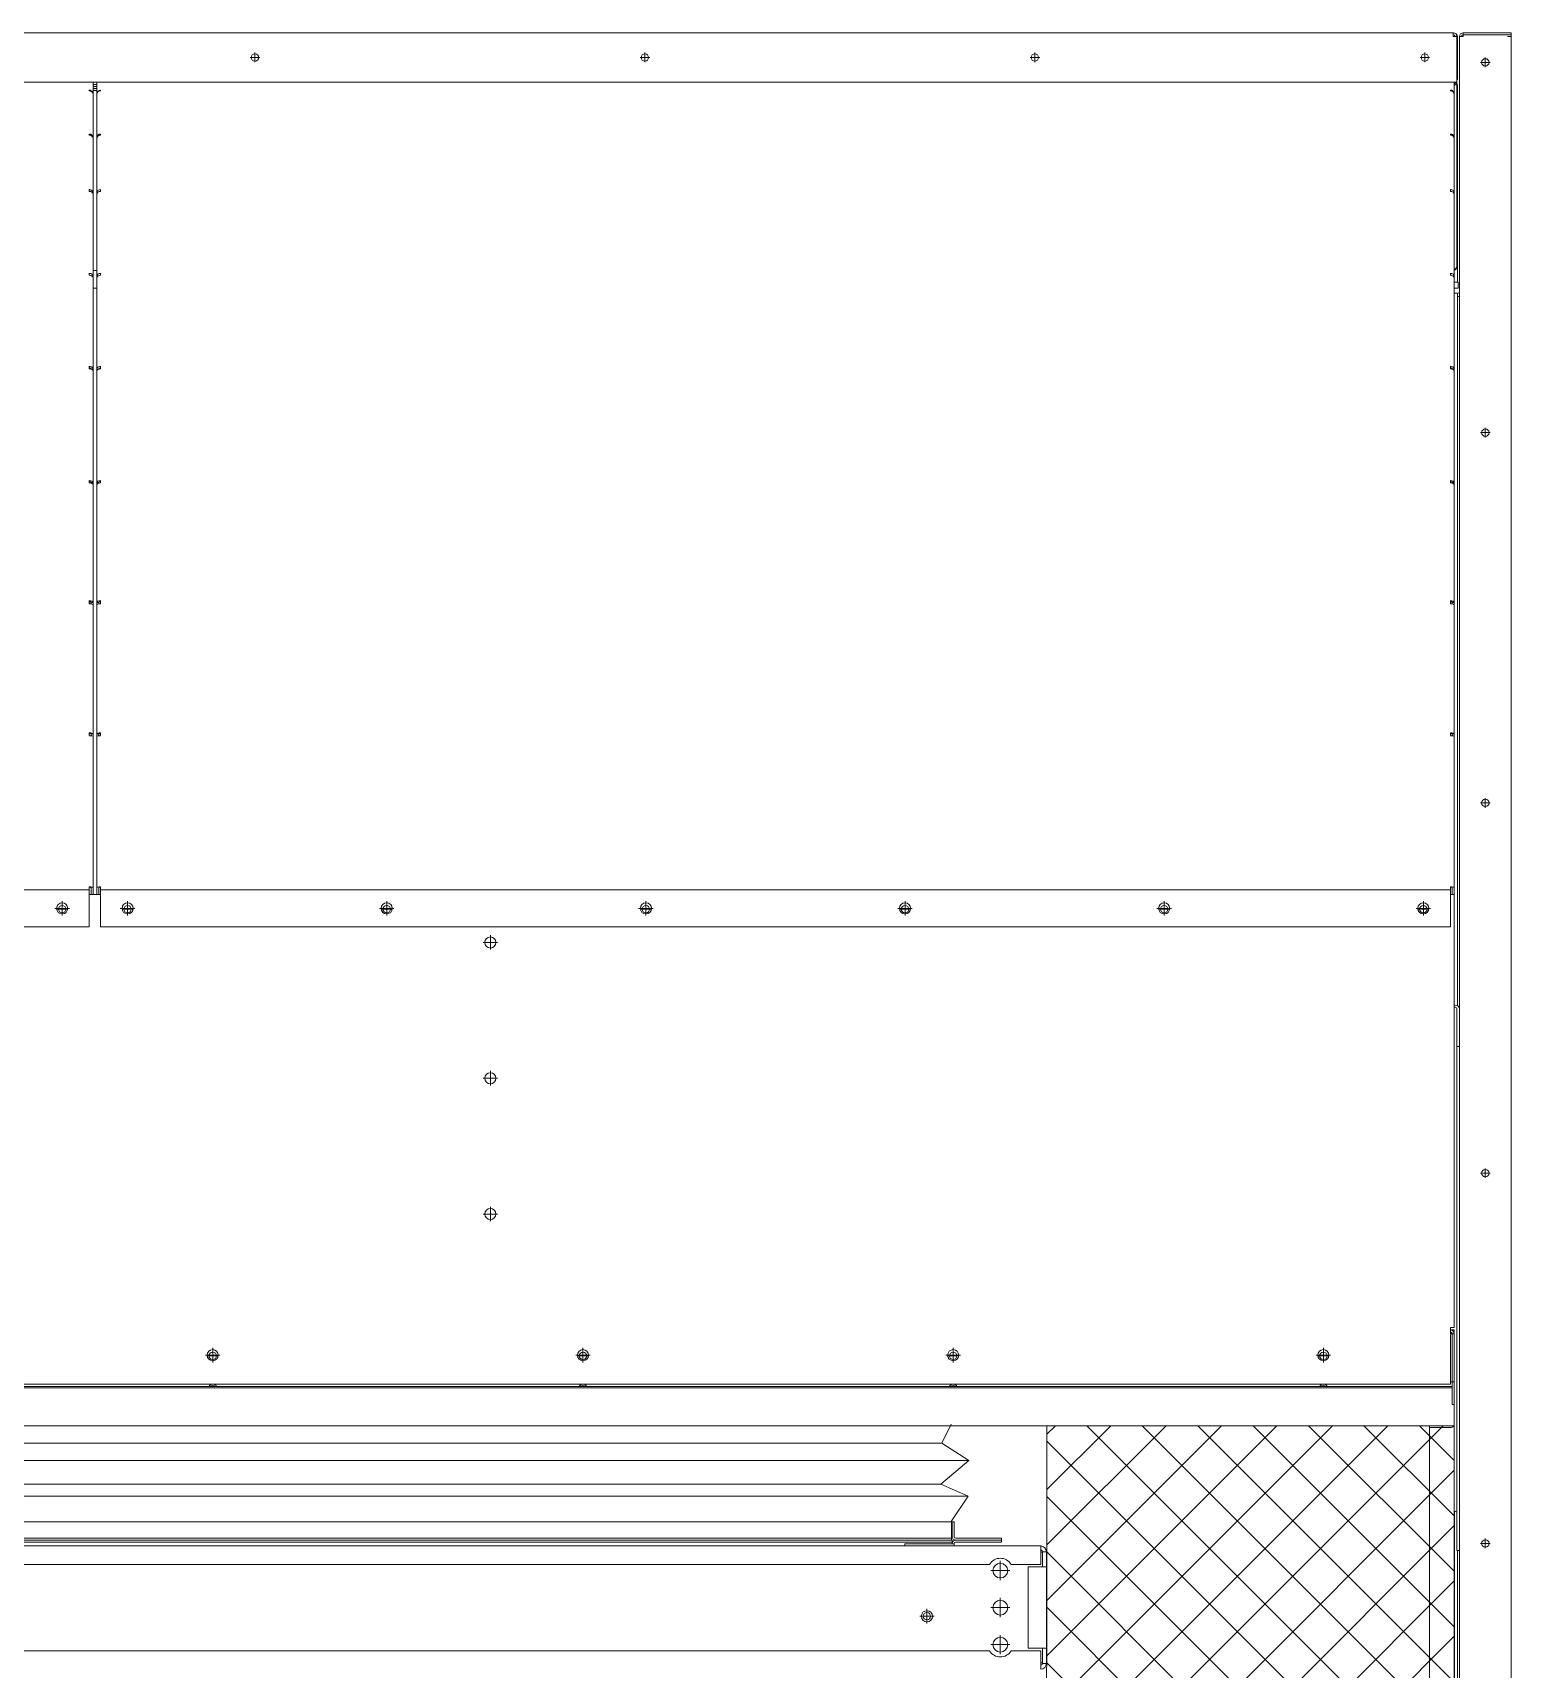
# Model space of a CAD drawing. Header units: millimetres. Extents: x 17797 to 47204, y 13896 to 34691.
# Drawn here: x 38800 to 39998, y 23353 to 24679 of the extents above; entities that cross this region are included whole.
import ezdxf

# ---------------------------------------------------------------- set-up
doc = ezdxf.new("R2010")
doc.units = ezdxf.units.MM

# ---------------------------------------------------------------- blocks, each defined once
blk = doc.blocks.new('3753456')
at = {"color": 0, "lineweight": 5}
for p, q in [((337590.2, 91235.5), (337597.8, 91251)), ((337612.3, 91221.4), (337590.2, 91235.5)), ((337589.4, 91202.2), (337612.3, 91221.4)), ((337611.6, 91192.6), (337589.4, 91202.2)), ((337597.8, 91172), (337611.6, 91192.6))]:
    blk.add_line(p, q, dxfattribs=at)
blk = doc.blocks.new('45735')
at = {"color": 0, "lineweight": 5}
for p, q in [((339300, 91099.7), (338517, 91099.7)), ((338539.1, 91085.6), (339322.1, 91085.6)), ((338516.2, 91066.4), (339299.2, 91066.4)), ((339321.4, 91056.8), (338538.4, 91056.8))]:
    blk.add_line(p, q, dxfattribs=at)
for p in [(926.8, -135.8), (1709.8, -135.8)]:
    blk.add_blockref('3753456', p, dxfattribs=at)
blk = doc.blocks.new('2')
at = {"lineweight": 5}
h = blk.add_hatch(dxfattribs=at)
h.set_pattern_fill('ANSI37', scale=10)
h.set_pattern_definition([(45, (-1211599.89, -466736.474), (-22.4506403, 22.4506403), []), (135, (-1211599.89, -466736.474), (-22.4506403, -22.4506403), [])])
h.paths.add_polyline_path([(39955.9, 21597.1), (39952.1, 23550.3), (39622.1, 23550.3), (39620.7, 21597.1)])
at = {"color": 7, "lineweight": 20, "ltscale": 0.280701}
for p, q in [((36745.4, 24678.9), (39951.2, 24678.9)), ((39951.2, 24675.8), (39951.2, 24678.9)), ((39951.4, 24678.9), (39951.3, 24678.9)), ((39951.4, 24678.9), (39951.4, 24678.9)), ((39952.3, 24676.8), (39952.3, 24675.8)), ((39958.4, 24676.9), (39959.4, 24676.9)), ((39959.4, 24678.9), (39959.4, 24675.8)), ((39998.3, 24678.9), (39959.4, 24678.9)), ((39998.3, 24677.3), (39959.4, 24677.3)), ((39998.3, 24675.8), (39998.3, 24678.9)), ((39951.2, 24675.8), (39954.3, 24675.8)), ((39954.3, 24675.8), (39954.3, 24638.8)), ((39954.3, 24675.5), (39954.8, 24675.5)), ((39954.8, 24675.5), (39954.8, 24640.9)), ((39956.3, 24675.8), (39959.4, 24675.8)), ((39956.3, 21634), (39956.3, 24675.8)), ((39956.3, 24675.6), (39956.3, 24675.5)), ((39956.3, 24675.5), (39956.3, 24675.5)), ((39956.3, 24675.5), (39956.3, 24675.5)), ((39998.3, 24675.8), (39995.2, 24675.8)), ((39998.3, 21634), (39998.3, 24675.8)), ((38976.4, 24658.9), (38984.2, 24658.9)), ((38980.3, 24662.8), (38980.3, 24655)), ((39292.4, 24658.9), (39300.2, 24658.9)), ((39296.3, 24662.8), (39296.3, 24655)), ((39608.4, 24658.9), (39616.2, 24658.9)), ((39612.3, 24662.8), (39612.3, 24655)), ((39924.4, 24658.9), (39932.2, 24658.9)), ((39928.3, 24662.8), (39928.3, 24655)), ((39973.4, 24654.9), (39981.2, 24654.9)), ((39977.3, 24658.8), (39977.3, 24651)), ((36742.3, 24638.9), (39954.3, 24638.9)), ((38849.1, 24629.4), (38849.1, 24638.9)), ((38852.1, 24636.9), (38849.1, 24636.9)), ((38852.1, 24638.9), (38852.1, 24629.4)), ((39952.1, 24629), (39952.1, 24638.9)), ((39954.3, 24640.9), (39954.8, 24640.9)), ((39954.3, 24638.8), (39954.3, 24489.9)), ((39954.3, 24636.9), (39954.8, 24636.9)), ((39954.8, 24636.9), (39954.8, 24633.6)), ((38846, 24631.9), (38846, 24632.5)), ((38849, 24629.4), (38849.1, 24629.4)), ((38849.1, 24635.4), (38852.1, 24635.4)), ((38849.1, 24633.8), (38852.1, 24633.8)), ((38849.1, 24632.2), (38852.1, 24632.2)), ((38849.1, 24629), (38849.1, 24629.4)), ((38849.1, 24593.9), (38849.1, 24629)), ((38852.1, 24559.5), (38852.1, 24629.4)), ((38852.1, 24629.4), (38852.1, 24629.4)), ((38852.1, 24629), (38852.1, 24593.9)), ((38855.2, 24631.9), (38855.2, 24632.5)), ((39949, 24631.9), (39949, 24632.5)), ((39952, 24629.4), (39952.1, 24629.4)), ((39952.1, 24593.2), (39952.1, 24629)), ((39954.3, 24633.5), (39954.8, 24633.5)), ((39954.8, 24633.5), (39954.8, 24556.9)), ((38846, 24596), (38846, 24596.8)), ((38849, 24593.9), (38849.1, 24593.9)), ((38849.1, 24593.2), (38849.1, 24593.9)), ((38849.1, 24549), (38849.1, 24593.2)), ((38852.2, 24593.9), (38852.1, 24593.9)), ((38852.1, 24593.2), (38852.1, 24549)), ((38855.2, 24596), (38855.2, 24596.8)), ((39949, 24596), (39949, 24596.8)), ((39952, 24593.9), (39952.1, 24593.9)), ((39952.1, 24547.9), (39952.1, 24593.2)), ((38846, 24550.4), (38846, 24551.8)), ((38848.8, 24549), (38849.1, 24549)), ((38849.1, 24547.9), (38849.1, 24549)), ((38849.1, 24481.5), (38849.1, 24547.9)), ((38852.4, 24549), (38852.1, 24549)), ((38852.1, 24517.1), (38852.1, 24549)), ((38852.1, 24547.9), (38852.1, 24481.5)), ((38855.2, 24550.4), (38855.2, 24551.8)), ((39949, 24550.4), (39949, 24551.8)), ((39951.8, 24549), (39952.1, 24549)), ((39952.1, 24480.2), (39952.1, 24547.9)), ((39954.3, 24556.9), (39954.8, 24556.9)), ((39954.8, 24476.9), (39954.8, 24556.9)), ((38846, 24484), (38846, 24482.5)), ((38848.5, 24481.5), (38849.1, 24481.5)), ((38849.1, 24486.2), (38852.1, 24486.2)), ((38849.1, 24480.2), (38849.1, 24481.5)), ((38849.1, 24406.4), (38849.1, 24480.2)), ((38852.6, 24481.5), (38852.1, 24481.5)), ((38852.1, 24453.5), (38852.1, 24481.5)), ((38852.1, 24480.2), (38852.1, 24406.4)), ((38855.2, 24484), (38855.2, 24482.5)), ((39949, 24484), (39949, 24482.5)), ((39951.5, 24481.5), (39952.1, 24481.5)), ((39952.1, 24404.9), (39952.1, 24480.2)), ((39954.3, 24489.9), (39954.3, 24489.3)), ((39954.3, 24489.3), (39954.3, 24489.3)), ((38852.1, 24471.9), (38849.1, 24471.9)), ((39955.3, 24476.9), (39952.1, 24476.9)), ((39955.3, 24471.9), (39952.1, 24471.9)), ((39953.5, 24468), (39952.1, 24468)), ((39954.7, 24465.1), (39954.7, 24467.9)), ((39954.7, 23890.6), (39954.7, 24465.1)), ((39956.3, 24465.1), (39954.7, 24465.1)), ((39955.3, 24476.9), (39955.3, 24471.9)), ((38846, 24408.7), (38846, 24406.6)), ((38847.5, 24406.3), (38847.5, 24406.4)), ((38847.5, 24406.4), (38849.1, 24406.4)), ((38849.1, 24404.9), (38849.1, 24406.4)), ((38849.1, 24314.4), (38849.1, 24404.9)), ((38853.7, 24406.4), (38852.1, 24406.4)), ((38852.1, 24382.6), (38852.1, 24406.4)), ((38852.1, 24404.9), (38852.1, 24314.4)), ((38853.7, 24406.3), (38853.7, 24406.4)), ((38855.2, 24408.7), (38855.2, 24406.6)), ((39949, 24408.7), (39949, 24406.6)), ((39950.5, 24406.3), (39950.5, 24406.4)), ((39950.5, 24406.4), (39952.1, 24406.4)), ((39952.1, 24312.7), (39952.1, 24404.9)), ((39977.3, 24358.8), (39977.3, 24351)), ((39973.4, 24354.9), (39981.2, 24354.9)), ((38846, 24316.1), (38846, 24314.2)), ((38847.5, 24314), (38847.5, 24314.4)), ((38847.5, 24314.4), (38849.1, 24314.4)), ((38849.1, 24312.7), (38849.1, 24314.4)), ((38849.1, 24217.3), (38849.1, 24312.7)), ((38853.7, 24314.4), (38852.1, 24314.4)), ((38852.1, 24295.8), (38852.1, 24314.4)), ((38852.1, 24312.7), (38852.1, 24217.3)), ((38853.7, 24314), (38853.7, 24314.4)), ((38855.2, 24316.1), (38855.2, 24314.2)), ((39949, 24316.1), (39949, 24314.2)), ((39950.5, 24314), (39950.5, 24314.4)), ((39950.5, 24314.4), (39952.1, 24314.4)), ((39952.1, 24215.5), (39952.1, 24312.7)), ((39956.3, 24292.3), (39956.3, 24292.3)), ((39956.3, 24292.3), (39956.3, 24292.3)), ((39956.3, 24284.2), (39956.3, 24284.1)), ((39956.3, 24284.1), (39956.3, 24284.1)), ((38846, 24218.8), (38846, 24216.2)), ((38847.5, 24216.1), (38847.5, 24217.3)), ((38847.5, 24217.3), (38849.1, 24217.3)), ((38849.1, 24215.5), (38849.1, 24217.3)), ((38849.1, 24110.9), (38849.1, 24215.5)), ((38853.7, 24217.3), (38852.1, 24217.3)), ((38852.1, 24204.1), (38852.1, 24217.3)), ((38852.1, 24215.5), (38852.1, 24110.9)), ((38853.7, 24216.1), (38853.7, 24217.3)), ((38855.2, 24218.8), (38855.2, 24216.2)), ((39949, 24218.8), (39949, 24216.2)), ((39950.5, 24216.1), (39950.5, 24217.3)), ((39950.5, 24217.3), (39952.1, 24217.3)), ((39952.1, 24108.9), (39952.1, 24215.5)), ((38846, 24111.6), (38846, 24109.4)), ((38847.5, 24109.3), (38847.5, 24110.9)), ((38847.5, 24110.9), (38849.1, 24110.9)), ((38849.1, 24108.9), (38849.1, 24110.9)), ((38849.1, 23986.4), (38849.1, 24108.9)), ((38853.7, 24110.9), (38852.1, 24110.9)), ((38852.1, 24103.7), (38852.1, 24110.9)), ((38852.1, 24108.9), (38852.1, 23986.4)), ((38853.7, 24109.3), (38853.7, 24110.9)), ((38855.2, 24111.6), (38855.2, 24109.4)), ((39949, 24111.6), (39949, 24109.4)), ((39950.5, 24109.3), (39950.5, 24110.9)), ((39950.5, 24110.9), (39952.1, 24110.9)), ((39952.1, 23986.4), (39952.1, 24108.9)), ((39973.4, 24054.9), (39981.2, 24054.9)), ((39977.3, 24058.8), (39977.3, 24051)), ((38846, 23984.4), (38352.2, 23984.4)), ((38824.1, 23975.3), (38824.1, 23963.6)), ((38846, 23981.3), (38846, 23986.9)), ((38846, 23981.3), (38846, 23954.4)), ((38846, 23980.8), (38855.2, 23980.8)), ((38847.5, 23980.8), (38847.5, 23986.4)), ((38847.5, 23980.8), (38849.1, 23980.8)), ((38849.1, 23980.8), (38849.1, 23986.4)), ((38852.1, 23986.4), (38852.1, 23980.8)), ((38853.7, 23980.8), (38852.1, 23980.8)), ((38853.7, 23980.8), (38853.7, 23986.4)), ((38855.2, 23954.4), (38855.2, 23986.9)), ((39949, 23984.4), (38855.2, 23984.4)), ((38877.1, 23975.3), (38877.1, 23963.6)), ((39087.1, 23975.3), (39087.1, 23963.6)), ((39297.1, 23975.3), (39297.1, 23963.6)), ((39507.1, 23975.3), (39507.1, 23963.6)), ((39717.1, 23975.3), (39717.1, 23963.6)), ((39927.1, 23975.3), (39927.1, 23963.6)), ((39949, 23981.3), (39949, 23986.9)), ((39949, 23981.3), (39949, 23954.4)), ((39952.1, 23980.8), (39949, 23980.8)), ((39950.5, 23980.8), (39950.5, 23986.4)), ((39950.5, 23980.8), (39952.1, 23980.8)), ((39952.1, 23980.8), (39952.1, 23986.4)), ((39952.1, 23980.8), (39952.1, 23629.9)), ((38818.2, 23969.4), (38829.9, 23969.4)), ((38820.2, 23968.8), (38828, 23968.8)), ((38871.2, 23969.4), (38882.9, 23969.4)), ((38873.2, 23968.8), (38881, 23968.8)), ((39081.2, 23969.4), (39092.9, 23969.4)), ((39083.2, 23968.8), (39091, 23968.8)), ((39291.2, 23969.4), (39302.9, 23969.4)), ((39293.2, 23968.8), (39301, 23968.8)), ((39501.2, 23969.4), (39512.9, 23969.4)), ((39503.2, 23968.8), (39511, 23968.8)), ((39711.2, 23969.4), (39722.9, 23969.4)), ((39713.2, 23968.8), (39721, 23968.8)), ((39921.2, 23969.4), (39932.9, 23969.4)), ((39923.2, 23968.8), (39931, 23968.8)), ((38846, 23954.4), (38352.2, 23954.4)), ((39949, 23954.4), (38855.2, 23954.4)), ((39171.1, 23947.7), (39171.1, 23936)), ((39165.2, 23941.8), (39176.9, 23941.8)), ((39952.8, 23891.1), (39952.1, 23891.1)), ((39952.8, 23889.4), (39952.1, 23889.4)), ((39954.3, 23857.5), (39954.3, 23888.1)), ((39954.3, 23857.5), (39954.3, 23449.1)), ((39956.3, 23857.5), (39954.3, 23857.5)), ((39165.2, 23831.8), (39176.9, 23831.8)), ((39171.1, 23837.7), (39171.1, 23826)), ((39973.4, 23754.9), (39981.2, 23754.9)), ((39977.3, 23758.8), (39977.3, 23751)), ((39171.1, 23727.7), (39171.1, 23716)), ((39165.2, 23721.8), (39176.9, 23721.8)), ((39949, 23587), (39949, 23629.9)), ((39952.1, 23629.9), (39949, 23629.9)), ((39952.1, 23627.9), (39949, 23627.9)), ((39949, 23626.3), (39949, 23626.3)), ((39950.1, 23625.8), (39949, 23625.8)), ((39952.1, 23624.8), (39949, 23624.8)), ((39950.5, 23567.5), (39950.5, 23624.8)), ((39952.1, 23626.3), (39951.7, 23626.3)), ((39952.1, 23625.8), (39951.9, 23625.8)), ((39952.1, 23627.9), (39952.1, 23625.8)), ((39952.1, 23624.8), (39952.1, 23585.9)), ((38940.2, 23607.4), (38951.9, 23607.4)), ((38942.2, 23606.9), (38950, 23606.9)), ((38946.1, 23613.3), (38946.1, 23601.6)), ((39240.2, 23607.4), (39251.9, 23607.4)), ((39242.2, 23606.9), (39250, 23606.9)), ((39246.1, 23613.3), (39246.1, 23601.6)), ((39540.2, 23607.4), (39551.9, 23607.4)), ((39542.2, 23606.9), (39550, 23606.9)), ((39546.1, 23613.3), (39546.1, 23601.6)), ((39840.2, 23607.4), (39851.9, 23607.4)), ((39842.2, 23606.9), (39850, 23606.9)), ((39846.1, 23613.3), (39846.1, 23601.6)), ((36741.7, 23582.1), (39950.5, 23582.1)), ((36741.7, 23581), (39950.5, 23581)), ((39949, 23583.9), (36743.2, 23583.9)), ((39949, 23587), (39949, 23583.9)), ((39949, 23585.9), (39952.1, 23585.9)), ((39950.5, 23581), (39950.5, 23568.6)), ((39952.1, 23585.9), (39952.1, 23550.3)), ((39952.1, 23567.5), (39950.5, 23567.5)), ((39952.1, 23550.3), (36740.3, 23550.3)), ((39932.1, 23548.8), (39932.1, 23550.2)), ((39932.1, 23550.2), (39948.6, 23550.2)), ((39952.1, 23550.3), (39952.1, 22852.9)), ((39932.1, 23548.8), (39948.6, 23548.8)), ((39932.1, 22787.5), (39932.1, 23548.8)), ((39544.8, 23472.5), (38761.8, 23472.5)), ((39544.8, 23472.5), (39544.8, 23457.5)), ((39545.2, 23472.5), (39546.8, 23472.5)), ((39545.2, 23472.5), (39545.2, 23460.6)), ((39546.8, 23472.5), (39546.8, 23460.6)), ((39952.1, 23480.9), (39952.8, 23480.9)), ((39544.8, 23459.1), (38761.8, 23459.1)), ((38761.8, 23457.5), (39545.2, 23457.5)), ((39545.2, 23454.7), (39545.2, 23457.5)), ((39548, 23457.5), (39585.2, 23457.5)), ((39585.2, 23459.1), (39548.3, 23459.1)), ((39585.2, 23457.5), (39548.3, 23457.5)), ((39585.2, 23459.1), (39585.2, 23455.9)), ((39977.3, 23458.8), (39977.3, 23451)), ((39617.1, 23452.9), (37079.5, 23452.9)), ((38761.8, 23455.9), (39545.2, 23455.9)), ((39506.8, 23454.7), (39544, 23454.7)), ((39506.8, 23454.7), (39506.8, 23452.9)), ((39546.8, 23454.7), (39544, 23454.7)), ((39545.2, 23454.7), (39546.8, 23454.7)), ((39546.8, 23454.7), (39546.8, 23452.9)), ((39548, 23455.9), (39585.2, 23455.9)), ((39617.1, 23447.7), (39617.1, 23452.9)), ((39617.1, 23447.7), (39617.1, 23437.9)), ((39617.1, 23447.7), (39618.6, 23447.7)), ((39621.8, 23448.2), (39618.6, 23448.2)), ((39618.6, 23435.9), (39618.6, 23448.2)), ((39621.8, 23448.2), (39621.8, 23357.6)), ((39956.3, 23449.1), (39954.3, 23449.1)), ((39954.7, 23071.5), (39954.7, 23449.1)), ((39973.4, 23454.9), (39981.2, 23454.9)), ((38731, 23437.9), (39575.7, 23437.9)), ((39576.5, 23432.9), (39592.1, 23432.9)), ((39584.3, 23440.7), (39584.3, 23425.1)), ((39593, 23437.9), (39617.1, 23437.9)), ((39606.8, 23369.9), (39606.8, 23435.9)), ((39606.8, 23435.9), (39616.6, 23435.9)), ((39616.6, 23435.9), (39621.8, 23435.9)), ((39621.8, 23435.9), (39621.8, 23435.9)), ((39584.3, 23410.7), (39584.3, 23395.1)), ((39519, 23395.9), (39530.7, 23395.9)), ((39524.8, 23401.8), (39524.8, 23390.1)), ((39576.5, 23402.9), (39592.1, 23402.9)), ((39584.3, 23380.7), (39584.3, 23365.1)), ((39575.7, 23367.9), (38731, 23367.9)), ((39576.5, 23372.9), (39592.1, 23372.9)), ((39617.1, 23367.9), (39593, 23367.9)), ((39616.6, 23369.9), (39606.8, 23369.9)), ((39616.6, 23369.9), (39621.8, 23369.9)), ((39617.1, 23367.9), (39617.1, 23352.9)), ((39621.8, 23369.9), (39618.6, 23369.9)), ((39618.6, 23357.6), (39618.6, 23369.9)), ((39617.1, 23358.1), (39618.6, 23358.1)), ((39621.8, 23357.6), (39618.6, 23357.6))]:
    blk.add_line(p, q, dxfattribs=at)
at = {"color": 0, "lineweight": 20}
blk.add_lwpolyline([(39622.1, 23550.3), (39952.1, 23550.3), (39955.9, 21597.1), (39620.7, 21597.1)], close=True, dxfattribs=at)
at = {"color": 7, "lineweight": 20, "ltscale": 0.280701}
for centre, radius in [((38980.3, 24658.9), 3), ((39296.3, 24658.9), 3), ((39612.3, 24658.9), 3), ((39928.3, 24658.9), 3), ((39977.3, 24654.9), 3), ((39977.3, 24354.9), 3), ((39977.3, 24054.9), 3), ((38824.1, 23969.4), 4.5), ((38877.1, 23969.4), 4.5), ((39087.1, 23969.4), 4.5), ((39297.1, 23969.4), 4.5), ((39507.1, 23969.4), 4.5), ((39717.1, 23969.4), 4.5), ((39927.1, 23969.4), 4.5), ((38824.1, 23968.8), 3), ((38877.1, 23968.8), 3), ((39087.1, 23968.8), 3), ((39297.1, 23968.8), 3), ((39507.1, 23968.8), 3), ((39717.1, 23968.8), 3), ((39927.1, 23968.8), 3), ((39171.1, 23941.8), 4.5), ((39171.1, 23831.8), 4.5), ((39977.3, 23754.9), 3), ((39171.1, 23721.8), 4.5), ((38946.1, 23607.4), 4.5), ((38946.1, 23606.9), 3), ((39246.1, 23607.4), 4.5), ((39246.1, 23606.9), 3), ((39546.1, 23607.4), 4.5), ((39546.1, 23606.9), 3), ((39846.1, 23607.4), 4.5), ((39846.1, 23606.9), 3), ((39977.3, 23454.9), 3), ((39584.3, 23432.9), 6), ((39584.3, 23402.9), 6), ((39524.8, 23395.9), 4.5), ((39524.8, 23395.9), 3), ((39584.3, 23372.9), 6)]:
    blk.add_circle(centre, radius, dxfattribs=at)
for centre, radius, start, end in [((39951.2, 24675.8), 3.1, 0, 90), ((39951.2, 24675.8), 1.5, 0, 90), ((39951.4, 24675.5), 3.4, 0, 90), ((39959.4, 24675.8), 3.1, 90, 180), ((39959.4, 24675.8), 1.5, 90, 180), ((39951.4, 24675.5), 1.4, 24.2172, 49.9948), ((39951.2, 24640.5), 3.1, 285.8311, 328.9444), ((39951.4, 24642.3), 3.4, 328.5655, 335.6846), ((39951.4, 24633.5), 3.4, 0, 31.4604), ((39951.2, 24489.3), 3.1, 285.8248, 0), ((38855.2, 24444.1), 3.1, 179.1767, 180), ((38855.2, 24221.3), 3.1, 179.2796, 180), ((39949, 23624.8), 3.1, 0, 90), ((39949, 23624.8), 1.5, 0, 90), ((39548.3, 23460.6), 3.1, 180, 270), ((39548, 23454.7), 2.8, 90, 180), ((39543.3, 23453.6), 3.97, 48.5624, 60.7225), ((39548.3, 23460.6), 1.5, 180, 270), ((39548, 23454.7), 1.2, 90, 180), ((39616.6, 23447.7), 5.2, 5.5181, 84.4823), ((39616.6, 23447.7), 2, 0, 75.5225), ((39584.3, 23432.9), 10, 29.9997, 150.0003), ((39584.3, 23372.9), 10, 210.0003, 329.9997), ((39616.6, 23358.1), 2, 284.4775, 0), ((39616.6, 23358.1), 5.2, 275.5177, 354.4827)]:
    blk.add_arc(centre, radius, start, end, dxfattribs=at)
at = {"color": 7, "lineweight": 20, "ltscale": 0.280701, "extrusion": (0, 0, -1)}
for centre, major_axis, ratio, start_param, end_param in [((39951.2, 24638.8), (3.1, 0), 0.857341, 6.283185, 7.577786), ((38846, 24629.4), (-3.1, 0), 0.995898, 1.570796, 3.141593), ((38846, 24629), (-3.1, 0), 0.945441, 1.570796, 3.141593), ((38855.2, 24629.4), (3.1, 0), 0.995898, 3.141593, 4.712389), ((38855.2, 24629), (3.1, 0), 0.945441, 3.141593, 4.712389), ((39949, 24629.4), (-3.1, 0), 0.995898, 1.570796, 3.141593), ((39949, 24629), (-3.1, 0), 0.945441, 1.570796, 3.141593), ((38846, 24593.9), (-3.1, 0), 0.945441, 1.570796, 3.141593), ((38846, 24593.2), (-3.1, 0), 0.911987, 1.570796, 3.141593), ((38855.2, 24593.9), (3.1, 0), 0.945441, 3.141593, 4.712389), ((38855.2, 24593.2), (3.1, 0), 0.911987, 3.141593, 4.712389), ((39949, 24593.9), (-3.1, 0), 0.945441, 1.570796, 3.141593), ((39949, 24593.2), (-3.1, 0), 0.911987, 1.570796, 3.141593), ((38846, 24549), (-3.1, 0), 0.911987, 1.570796, 3.141593), ((38846, 24547.9), (-3.1, 0), 0.787572, 1.570796, 3.141593), ((38855.2, 24549), (3.1, 0), 0.911987, 3.141593, 4.712389), ((38855.2, 24547.9), (3.1, 0), 0.787572, 3.141593, 4.712389), ((39949, 24549), (-3.1, 0), 0.911987, 1.570796, 3.141593), ((39949, 24547.9), (-3.1, 0), 0.787572, 1.570796, 3.141593), ((38846, 24481.5), (-3.1, 0), 0.787572, 1.570796, 3.141593), ((38846, 24481.5), (-1.5, 0), 0.787572, 1.570796, 2.385648), ((38846, 24480.2), (-3.1, 0), 0.728422, 1.570796, 3.141593), ((38855.2, 24481.5), (3.1, 0), 0.787572, 3.141593, 4.712389), ((38855.2, 24480.2), (3.1, 0), 0.728422, 3.141593, 4.712389), ((38855.2, 24481.5), (1.5, 0), 0.787572, 3.897536, 4.712389), ((39949, 24481.5), (-3.1, 0), 0.787572, 1.570796, 3.141593), ((39949, 24481.5), (-1.5, 0), 0.787572, 1.570796, 2.385648), ((39949, 24480.2), (-3.1, 0), 0.728422, 1.570796, 3.141593), ((39951.2, 24489.9), (3.1, 0), 0.857341, 6.283185, 7.577786), ((39953.5, 24467.9), (1.2, 0), 0.087156, 4.712389, 6.283185), ((39953.5, 24467.9), (2.8, 0), 0.087156, 5.41061, 6.283185), ((38855.2, 24444), (3.1, 0), 0.99655, 3.141593, 3.150933), ((38855.2, 24443.9), (3.1, 0), 0.977239, 3.141593, 3.155902), ((38855.2, 24438.9), (3.1, 0), 0.968276, 3.141593, 3.146662), ((38855.2, 24424), (3.1, 0), 0.944147, 3.141593, 3.146652), ((38855.2, 24416.8), (3.1, 0), 0.977239, 3.141593, 3.15435), ((38855.2, 24416.1), (3.1, 0), 0.850543, 3.141593, 3.154108), ((38846, 24406.4), (-3.1, 0), 0.728422, 1.570796, 3.141593), ((38846, 24406.4), (-1.5, 0), 0.728422, 1.570796, 3.141593), ((38846, 24404.9), (-3.1, 0), 0.543645, 1.570796, 3.141593), ((38855.2, 24406.4), (3.1, 0), 0.728422, 3.141593, 4.712389), ((38855.2, 24404.9), (3.1, 0), 0.543645, 3.141593, 4.712389), ((38855.2, 24404.2), (3.1, 0), 0.875044, 3.141593, 3.146612), ((38855.2, 24406.4), (1.5, 0), 0.728422, 3.141593, 4.712389), ((39949, 24406.4), (-3.1, 0), 0.728422, 1.570796, 3.141593), ((39949, 24406.4), (-1.5, 0), 0.728422, 1.570796, 3.141593), ((39949, 24404.9), (-3.1, 0), 0.543645, 1.570796, 3.141593), ((38855.2, 24349), (3.1, 0), 0.850543, 3.141593, 3.153017), ((38855.2, 24347.8), (3.1, 0), 0.719619, 3.141593, 3.152646), ((38846, 24314.4), (-3.1, 0), 0.543645, 1.570796, 3.141593), ((38846, 24314.4), (-1.5, 0), 0.543645, 1.570796, 3.141593), ((38846, 24312.7), (-3.1, 0), 0.465261, 1.570796, 3.141593), ((38855.2, 24314.4), (3.1, 0), 0.543645, 3.141593, 4.712389), ((38855.2, 24312.7), (3.1, 0), 0.465261, 3.141593, 4.712389), ((38855.2, 24314.4), (1.5, 0), 0.543645, 3.141593, 4.712389), ((39949, 24314.4), (-3.1, 0), 0.543645, 1.570796, 3.141593), ((39949, 24314.4), (-1.5, 0), 0.543645, 1.570796, 3.141593), ((39949, 24312.7), (-3.1, 0), 0.465261, 1.570796, 3.141593), ((38855.2, 24259.2), (3.1, 0), 0.719619, 3.141593, 3.146477), ((38855.2, 24257.6), (3.1, 0), 0.446847, 3.141593, 3.150121), ((38846, 24217.3), (-3.1, 0), 0.465261, 1.570796, 3.141593), ((38846, 24217.3), (-1.5, 0), 0.465261, 1.570796, 3.141593), ((38846, 24215.5), (-3.1, 0), 0.240313, 1.570796, 3.141593), ((38855.2, 24221.1), (-3.1, 0), 0.992634, 6.283185, 6.292467), ((38855.2, 24220.9), (-3.1, 0), 0.946894, 0, 0.012463), ((38855.2, 24217.3), (3.1, 0), 0.465261, 3.141593, 4.712389), ((38855.2, 24215.5), (3.1, 0), 0.240313, 3.141593, 4.712389), ((38855.2, 24217.3), (1.5, 0), 0.465261, 3.141593, 4.712389), ((39949, 24217.3), (-3.1, 0), 0.465261, 1.570796, 3.141593), ((39949, 24217.3), (-1.5, 0), 0.465261, 1.570796, 3.141593), ((39949, 24215.5), (-3.1, 0), 0.240313, 1.570796, 3.141593), ((38855.2, 24210), (-3.1, 0), 0.929338, 6.283185, 6.289352), ((38855.2, 24197.6), (-3.1, 0), 0.946894, 0, 0.011421), ((38855.2, 24196.7), (-3.1, 0), 0.817118, 0, 0.011141), ((38855.2, 24154.9), (-3.1, 0), 0.817118, 0, 0.010381), ((38855.2, 24153.5), (-3.1, 0), 0.588362, 0, 0.009503), ((38855.2, 24143.5), (3.1, 0), 0.446847, 3.141593, 3.149773), ((38855.2, 24141.6), (3.1, 0), 0.246895, 3.141593, 3.146321), ((38855.2, 24133.6), (-3.1, 0), 0.737277, 6.283185, 6.288433), ((38846, 24110.9), (-3.1, 0), 0.240313, 1.570796, 3.141593), ((38846, 24110.9), (-1.5, 0), 0.240313, 1.570796, 3.141593), ((38846, 24108.9), (-3.1, 0), 0.151261, 1.570796, 3.141593), ((38855.2, 24110.9), (3.1, 0), 0.240313, 3.141593, 4.712389), ((38855.2, 24108.9), (3.1, 0), 0.151261, 3.141593, 4.712389), ((38855.2, 24110.9), (1.5, 0), 0.240313, 3.141593, 4.712389), ((39949, 24110.9), (-3.1, 0), 0.240313, 1.570796, 3.141593), ((39949, 24110.9), (-1.5, 0), 0.240313, 1.570796, 3.141593), ((39949, 24108.9), (-3.1, 0), 0.151261, 1.570796, 3.141593), ((38855.2, 24094.9), (-3.1, 0), 0.588362, 0, 0.008978), ((38855.2, 24093.1), (-3.1, 0), 0.335364, 0, 0.006292), ((38855.2, 24038.8), (3.1, 0), 0.246895, 3.141593, 3.146203), ((38855.2, 24024.8), (-3.1, 0), 0.335364, 0, 0.010216), ((38846, 23986.4), (-3.1, 0), 0.151261, 1.570796, 3.141593), ((38846, 23986.4), (-1.5, 0), 0.151261, 1.570796, 3.141593), ((38855.2, 23986.4), (3.1, 0), 0.151261, 3.141593, 4.712389), ((38855.2, 23986.4), (1.5, 0), 0.151261, 3.141593, 4.712389), ((39949, 23986.4), (-3.1, 0), 0.151261, 1.570796, 3.141593), ((39949, 23986.4), (-1.5, 0), 0.151261, 1.570796, 3.141593), ((39952.8, 23888.1), (3.5, 0), 0.838671, 4.712389, 6.283185), ((39952.8, 23888.1), (1.5, 0), 0.838671, 4.712389, 6.283185), ((39949, 23624.8), (-1.5, 0), 0.681998, 1.570796, 3.141593), ((38946.1, 23581.9), (3, 0), 0.681998, 3.252347, 4.712389), ((38946.1, 23580.7), (3, 0), 0.681998, 3.892713, 4.712389), ((38946.1, 23579.2), (4.5, 0), 0.681998, 4.340329, 5.084449), ((38946.1, 23581.9), (-3, 0), 0.681998, 1.570796, 3.030838), ((38946.1, 23580.7), (-3, 0), 0.681998, 1.570796, 2.390473), ((39246.1, 23581.9), (3, 0), 0.681998, 3.252347, 4.712389), ((39246.1, 23580.7), (3, 0), 0.681998, 3.892713, 4.712389), ((39246.1, 23579.2), (4.5, 0), 0.681998, 4.340329, 5.084449), ((39246.1, 23581.9), (-3, 0), 0.681998, 1.570796, 3.030838), ((39246.1, 23580.7), (-3, 0), 0.681998, 1.570796, 2.390473), ((39546.1, 23581.9), (3, 0), 0.681998, 3.252347, 4.712389), ((39546.1, 23580.7), (3, 0), 0.681998, 3.892713, 4.712389), ((39546.1, 23579.2), (4.5, 0), 0.681998, 4.340329, 5.084449), ((39546.1, 23581.9), (-3, 0), 0.681998, 1.570796, 3.030838), ((39546.1, 23580.7), (-3, 0), 0.681998, 1.570796, 2.390473), ((39846.1, 23581.9), (3, 0), 0.681998, 3.252347, 4.712389), ((39846.1, 23580.7), (3, 0), 0.681998, 3.892713, 4.712389), ((39846.1, 23579.2), (4.5, 0), 0.681998, 4.340329, 5.084449), ((39846.1, 23581.9), (-3, 0), 0.681998, 1.570796, 3.030838), ((39846.1, 23580.7), (-3, 0), 0.681998, 1.570796, 2.390473), ((39948.6, 23551.2), (1.5, 0), 0.681998, 1.127886, 1.570796), ((39948.6, 23551.2), (3.5, 0), 0.681998, 0.397451, 1.570796), ((39952.8, 23479.7), (1.5, 0), 0.838671, 4.712389, 6.283185), ((39616.6, 23446.8), (-2, 0), 0.600899, 1.823477, 2.303446)]:
    blk.add_ellipse(centre, major_axis=major_axis, ratio=ratio, start_param=start_param, end_param=end_param, dxfattribs=at)
at = {"color": 0, "lineweight": 20}
blk.add_blockref('45735', (-299763.2, -67563.6), dxfattribs=at)

msp = doc.modelspace()

# ---------------------------------------------------------------- block references
msp.add_blockref('2', (0, 0))

doc.saveas('drawing.dxf')
